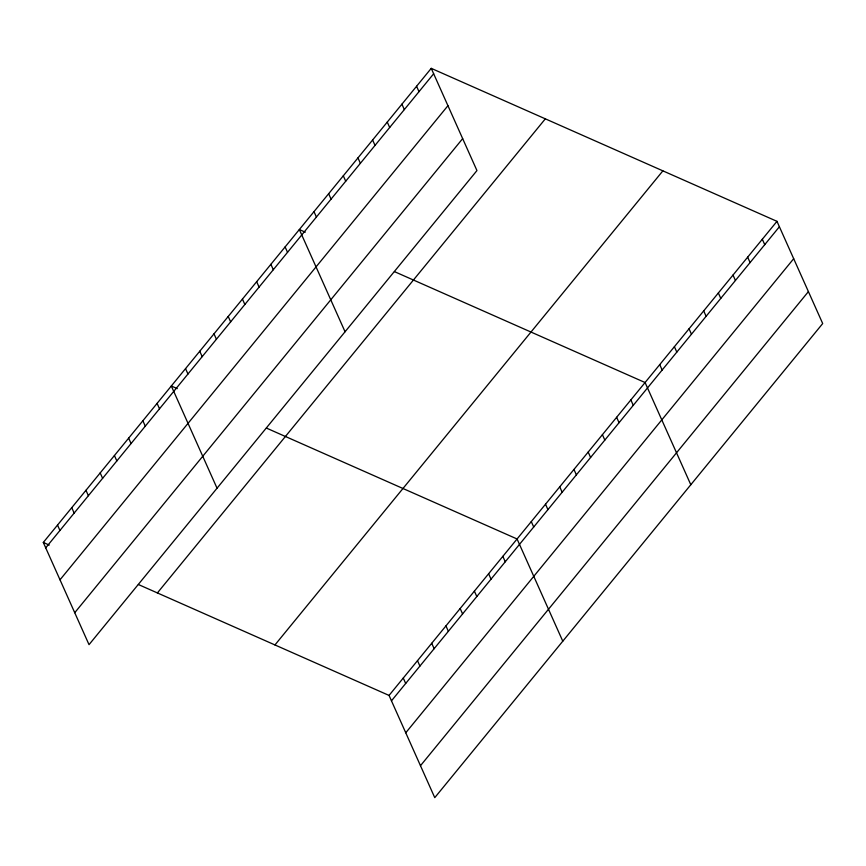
<?xml version="1.0" encoding="UTF-8"?>
<svg xmlns="http://www.w3.org/2000/svg" width="866" height="866" viewBox="0 0 866 866"><rect width="100%" height="100%" fill="white"/><g stroke="black" fill="none" stroke-linecap="round" stroke-linejoin="round"><path stroke-width="1.3" d="M431.236 68.349L476.95 170.57L89.025 644.661L43.3 542.452L431.236 68.349L776.975 221.339L822.7 323.548L434.764 797.651L389.05 695.43L138.376 584.518M45.714 547.853L433.65 73.762M60.014 579.798L447.939 105.706M74.736 612.717L462.66 138.625M157.395 592.929L545.331 118.837M274.955 644.943L662.88 170.851M389.05 695.43L776.975 221.339M391.464 700.843L779.4 226.74M405.753 732.788L793.689 258.696M420.475 765.706L808.411 291.604M305.276 232.175L299.333 229.544L345.058 331.765M394.42 271.61L645.083 382.534L690.808 484.744M177.259 388.628L171.316 385.998L217.041 488.207M266.392 428.064L517.067 538.977L562.781 641.197M43.3 542.452L49.243 545.071M762.318 239.243L764.743 244.656M747.661 257.159L750.086 262.56M733.015 275.063L735.429 280.476M718.358 292.979L720.772 298.391M703.701 310.894L706.115 316.296M689.044 328.799L691.469 334.211M674.387 346.714L676.811 352.116M659.74 364.618L662.154 370.031M630.859 399.919L633.273 405.32M616.635 417.293L619.049 422.705M602.411 434.678L604.825 440.09M588.187 452.063L590.601 457.475M416.578 86.264L418.992 91.666M573.963 469.448L576.377 474.849M401.921 104.169L404.335 109.581M559.739 486.833L562.153 492.234M387.264 122.084L389.689 127.486M545.515 504.218L547.929 509.619M372.607 139.989L375.032 145.401M531.291 521.603L533.705 527.004M357.95 157.904L360.375 163.306M343.304 175.809L345.718 181.221M502.843 556.362L505.257 561.774M328.647 193.724L331.061 199.126M488.619 573.747L491.033 579.159M313.99 211.629L316.404 217.041M474.395 591.132L476.809 596.544M460.171 608.517L462.585 613.918M285.109 246.929L287.534 252.331M445.947 625.902L448.361 631.303M270.885 264.314L273.31 269.716M431.723 643.286L434.137 648.688M256.661 281.699L259.086 287.101M417.499 660.661L419.913 666.073M242.437 299.073L244.861 304.486M403.275 678.046L405.689 683.458M228.213 316.458L230.637 321.871M213.989 333.843L216.413 339.255M199.765 351.228L202.189 356.64M185.541 368.613L187.965 374.015M157.092 403.383L159.517 408.784M142.868 420.768L145.282 426.169M128.644 438.142L131.058 443.554M114.42 455.527L116.834 460.939M100.196 472.912L102.61 478.324M85.972 490.297L88.386 495.698M71.748 507.682L74.162 513.083M57.524 525.067L59.938 530.468"/></g></svg>
